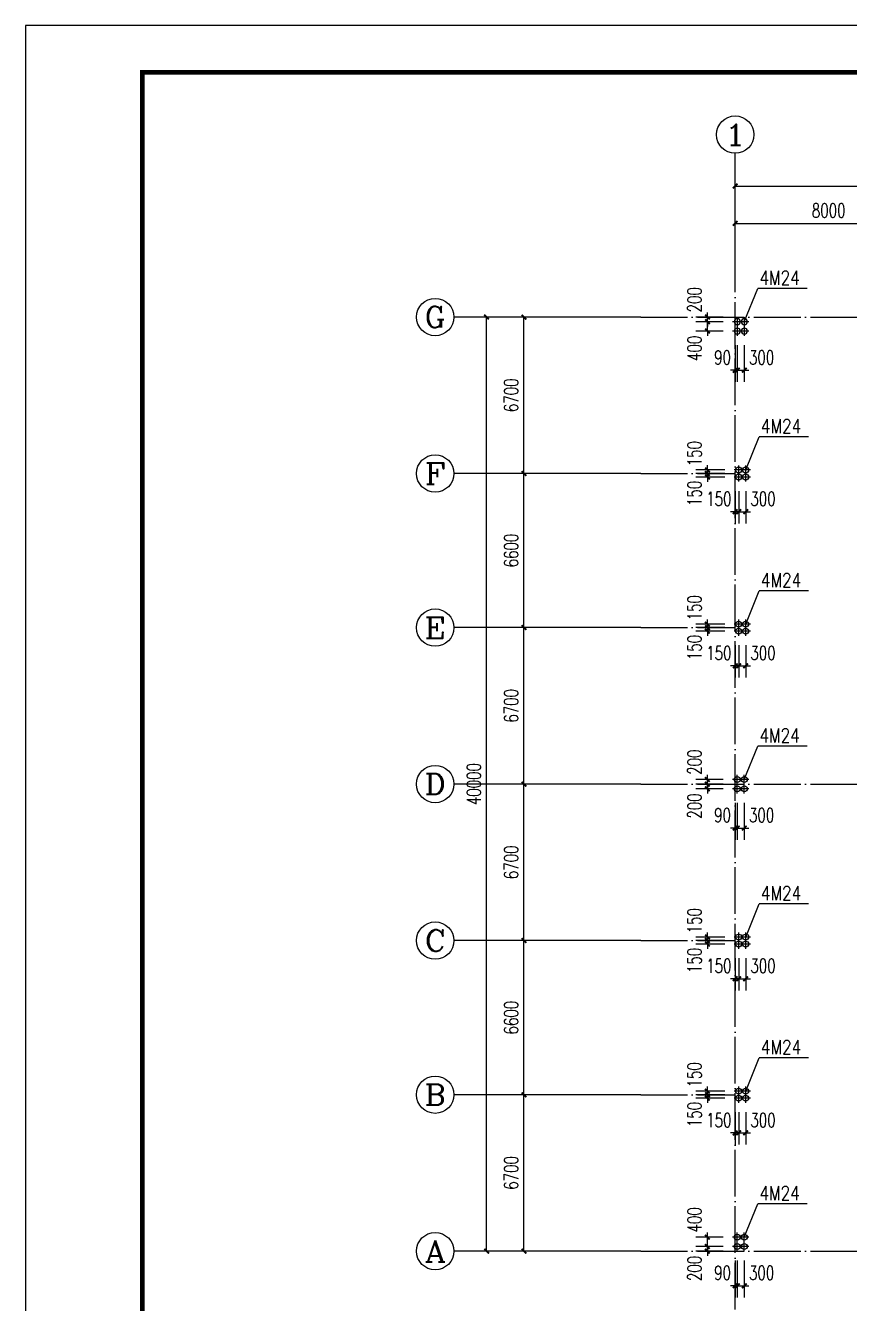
# Model space of a CAD drawing. Extents: x 36360094 to 36697644, y 75306 to 425482.
# Drawn here: x 36360094 to 36395344, y 104586 to 159306 of the extents above; entities that cross this region are included whole.
import ezdxf
from ezdxf.enums import TextEntityAlignment as Align

# ---------------------------------------------------------------- set-up
doc = ezdxf.new("R2010")
doc.units = 0
doc.header["$LTSCALE"] = 1000
doc.header["$MEASUREMENT"] = 0
for name, pattern in [('ACAD_ISO04W100', [30.5, 24, -3, 0.5, -3]), ('CENTER', [2, 1.25, -0.25, 0.25, -0.25]), ('DOTE', [2.42, 2, -0.2, 0.02, -0.2])]:
    doc.linetypes.add(name, pattern=pattern)
doc.layers.get('0').update_dxf_attribs({"linetype": 'CONTINUOUS'})
doc.layers.get('DEFPOINTS').update_dxf_attribs({"linetype": 'CONTINUOUS'})
for name, color, linetype in [('AXIS', 3, 'CONTINUOUS'), ('AXIS_TEXT', 7, 'CONTINUOUS'), ('DOTE', 1, 'ACAD_ISO04W100'), ('PUB_DIM', 3, 'CONTINUOUS'), ('PUB_TEXT', 7, 'CONTINUOUS'), ('PUB_TITLE', 4, 'CONTINUOUS'), ('ROOF', 7, 'CONTINUOUS'), ('中心线', 9, 'CENTER'), ('锚栓', 6, 'CONTINUOUS')]:
    doc.layers.add(name, color=color, linetype=linetype)
doc.styles.add('_TCH_AXIS', font='COMPLEX', dxfattribs={"bigfont": 'GBCBIG'})
doc.styles.add('_TCH_DIM_T3', font='SIMPLEX', dxfattribs={"width": 0.705882, "bigfont": 'GBCBIG'})
doc.styles.add('character', font='romans.shx', dxfattribs={"width": 0.618, "bigfont": 'gbhzfs.shx'})
doc.styles.add('COMPLEX', font='COMPLEX')
doc.dimstyles.new('_TCH_ARCH&&200', dxfattribs={"dimtxt": 595, "dimasz": 200, "dimexe": 500, "dimexo": 600, "dimgap": 252.5, "dimtad": 1, "dimdec": 0, "dimzin": 0, "dimdsep": 46, "dimtxsty": '_TCH_DIM_T3', "dimblk": 'ARCHTICK', "dimcen": 0.09, "dimclrt": 7, "dimazin": 2, "dimtfac": 1, "dimtdec": 0, "dimtix": 1, "dimtmove": 2, "dimatfit": 3, "dimfxl": 0, "dimtolj": 1, "dimtzin": 0, "dimarcsym": 0})

# ---------------------------------------------------------------- blocks, each defined once
blk = doc.blocks.new('m')
at = {"layer": '锚栓'}
for p, q in [((2858390, 836587), (2858985, 836587)), ((2858688, 836885), (2858688, 836290))]:
    blk.add_line(p, q, dxfattribs=at)
blk.add_circle((2858688, 836587), 189, dxfattribs=at)
blk = doc.blocks.new('_ArchTick')
at = {"color": 0, "linetype": 'ByBlock', "const_width": 0.4}
blk.add_lwpolyline([(-0.5, -0.5), (0.5, 0.5)], dxfattribs=at)
blk = doc.blocks.new('*D472')
at = {"layer": 'DEFPOINTS', "color": 0}
for p in [(36390457, 139975), (36390607, 139975), (36390607, 138489)]:
    blk.add_point(p, dxfattribs=at)
at = {"layer": 'PUB_DIM', "color": 0, "lineweight": -2}
for p, q in [((36390457, 139375), (36390457, 137989)), ((36390607, 139375), (36390607, 137989)), ((36390457, 138489), (36390257, 138489)), ((36390457, 138489), (36390607, 138489)), ((36390607, 138489), (36390807, 138489))]:
    blk.add_line(p, q, dxfattribs=at)
at = {"layer": 'PUB_DIM', "color": 0, "lineweight": -2, "xscale": 200, "yscale": 200, "zscale": 200}
blk.add_blockref('_ArchTick', (36390457, 138489), dxfattribs=at)
at = {"layer": 'PUB_DIM', "color": 0, "lineweight": -2, "xscale": 200, "yscale": 200, "zscale": 200, "rotation": 180}
blk.add_blockref('_ArchTick', (36390607, 138489), dxfattribs=at)
at = {"layer": 'PUB_DIM', "color": 7, "insert": (36389757, 139039), "char_height": 595, "attachment_point": 5, "style": '_TCH_DIM_T3'}
blk.add_mtext('\\A1;150', dxfattribs=at)
blk = doc.blocks.new('*D473')
at = {"layer": 'DEFPOINTS', "color": 0}
for p in [(36390607, 139975), (36390907, 139975), (36390907, 138489)]:
    blk.add_point(p, dxfattribs=at)
at = {"layer": 'PUB_DIM', "color": 0, "lineweight": -2}
for p, q in [((36390607, 139375), (36390607, 137989)), ((36390907, 139375), (36390907, 137989)), ((36390607, 138489), (36390407, 138489)), ((36390607, 138489), (36390907, 138489)), ((36390907, 138489), (36391107, 138489))]:
    blk.add_line(p, q, dxfattribs=at)
at = {"layer": 'PUB_DIM', "color": 0, "lineweight": -2, "xscale": 200, "yscale": 200, "zscale": 200}
blk.add_blockref('_ArchTick', (36390607, 138489), dxfattribs=at)
at = {"layer": 'PUB_DIM', "color": 0, "lineweight": -2, "xscale": 200, "yscale": 200, "zscale": 200, "rotation": 180}
blk.add_blockref('_ArchTick', (36390907, 138489), dxfattribs=at)
at = {"layer": 'PUB_DIM', "color": 7, "insert": (36391647, 139039), "char_height": 595, "attachment_point": 5, "style": '_TCH_DIM_T3'}
blk.add_mtext('\\A1;300', dxfattribs=at)
blk = doc.blocks.new('*D474')
at = {"layer": 'DEFPOINTS', "color": 0}
for p in [(36389268, 140125), (36390607, 140125), (36390607, 139975)]:
    blk.add_point(p, dxfattribs=at)
at = {"layer": 'PUB_DIM', "color": 0, "lineweight": -2}
for p, q in [((36390007, 140125), (36388768, 140125)), ((36389268, 140125), (36389268, 140325)), ((36389268, 139975), (36389268, 140125)), ((36390007, 139975), (36388768, 139975)), ((36389268, 139975), (36389268, 139775))]:
    blk.add_line(p, q, dxfattribs=at)
at = {"layer": 'PUB_DIM', "color": 0, "lineweight": -2, "xscale": 200, "yscale": 200, "zscale": 200}
for p, rotation in [((36389268, 140125), 270), ((36389268, 139975), 90)]:
    blk.add_blockref('_ArchTick', p, dxfattribs=dict(at, rotation=rotation))
at = {"layer": 'PUB_DIM', "color": 7, "insert": (36388718, 139275), "char_height": 595, "attachment_point": 5, "rotation": 90, "style": '_TCH_DIM_T3'}
blk.add_mtext('\\A1;150', dxfattribs=at)
blk = doc.blocks.new('*D475')
at = {"layer": 'DEFPOINTS', "color": 0}
for p in [(36389268, 140275), (36390607, 140275), (36390607, 140125)]:
    blk.add_point(p, dxfattribs=at)
at = {"layer": 'PUB_DIM', "color": 0, "lineweight": -2}
for p, q in [((36390007, 140275), (36388768, 140275)), ((36390007, 140125), (36388768, 140125)), ((36389268, 140275), (36389268, 140475)), ((36389268, 140125), (36389268, 140275)), ((36389268, 140125), (36389268, 139925))]:
    blk.add_line(p, q, dxfattribs=at)
at = {"layer": 'PUB_DIM', "color": 0, "lineweight": -2, "xscale": 200, "yscale": 200, "zscale": 200}
for p, rotation in [((36389268, 140275), 270), ((36389268, 140125), 90)]:
    blk.add_blockref('_ArchTick', p, dxfattribs=dict(at, rotation=rotation))
at = {"layer": 'PUB_DIM', "color": 7, "insert": (36388718, 140975), "char_height": 595, "attachment_point": 5, "rotation": 90, "style": '_TCH_DIM_T3'}
blk.add_mtext('\\A1;150', dxfattribs=at)
blk = doc.blocks.new('*D480')
at = {"layer": 'DEFPOINTS', "color": 0}
for p in [(36390457, 133375), (36390607, 133375), (36390607, 131889)]:
    blk.add_point(p, dxfattribs=at)
at = {"layer": 'PUB_DIM', "color": 0, "lineweight": -2}
for p, q in [((36390457, 132775), (36390457, 131389)), ((36390607, 132775), (36390607, 131389)), ((36390457, 131889), (36390257, 131889)), ((36390457, 131889), (36390607, 131889)), ((36390607, 131889), (36390807, 131889))]:
    blk.add_line(p, q, dxfattribs=at)
at = {"layer": 'PUB_DIM', "color": 0, "lineweight": -2, "xscale": 200, "yscale": 200, "zscale": 200}
blk.add_blockref('_ArchTick', (36390457, 131889), dxfattribs=at)
at = {"layer": 'PUB_DIM', "color": 0, "lineweight": -2, "xscale": 200, "yscale": 200, "zscale": 200, "rotation": 180}
blk.add_blockref('_ArchTick', (36390607, 131889), dxfattribs=at)
at = {"layer": 'PUB_DIM', "color": 7, "insert": (36389757, 132439), "char_height": 595, "attachment_point": 5, "style": '_TCH_DIM_T3'}
blk.add_mtext('\\A1;150', dxfattribs=at)
blk = doc.blocks.new('*D481')
at = {"layer": 'DEFPOINTS', "color": 0}
for p in [(36390607, 133375), (36390907, 133375), (36390907, 131889)]:
    blk.add_point(p, dxfattribs=at)
at = {"layer": 'PUB_DIM', "color": 0, "lineweight": -2}
for p, q in [((36390607, 132775), (36390607, 131389)), ((36390907, 132775), (36390907, 131389)), ((36390607, 131889), (36390407, 131889)), ((36390607, 131889), (36390907, 131889)), ((36390907, 131889), (36391107, 131889))]:
    blk.add_line(p, q, dxfattribs=at)
at = {"layer": 'PUB_DIM', "color": 0, "lineweight": -2, "xscale": 200, "yscale": 200, "zscale": 200}
blk.add_blockref('_ArchTick', (36390607, 131889), dxfattribs=at)
at = {"layer": 'PUB_DIM', "color": 0, "lineweight": -2, "xscale": 200, "yscale": 200, "zscale": 200, "rotation": 180}
blk.add_blockref('_ArchTick', (36390907, 131889), dxfattribs=at)
at = {"layer": 'PUB_DIM', "color": 7, "insert": (36391647, 132439), "char_height": 595, "attachment_point": 5, "style": '_TCH_DIM_T3'}
blk.add_mtext('\\A1;300', dxfattribs=at)
blk = doc.blocks.new('*D482')
at = {"layer": 'DEFPOINTS', "color": 0}
for p in [(36389268, 133525), (36390607, 133525), (36390607, 133375)]:
    blk.add_point(p, dxfattribs=at)
at = {"layer": 'PUB_DIM', "color": 0, "lineweight": -2}
for p, q in [((36390007, 133525), (36388768, 133525)), ((36389268, 133525), (36389268, 133725)), ((36389268, 133375), (36389268, 133525)), ((36390007, 133375), (36388768, 133375)), ((36389268, 133375), (36389268, 133175))]:
    blk.add_line(p, q, dxfattribs=at)
at = {"layer": 'PUB_DIM', "color": 0, "lineweight": -2, "xscale": 200, "yscale": 200, "zscale": 200}
for p, rotation in [((36389268, 133525), 270), ((36389268, 133375), 90)]:
    blk.add_blockref('_ArchTick', p, dxfattribs=dict(at, rotation=rotation))
at = {"layer": 'PUB_DIM', "color": 7, "insert": (36388718, 132675), "char_height": 595, "attachment_point": 5, "rotation": 90, "style": '_TCH_DIM_T3'}
blk.add_mtext('\\A1;150', dxfattribs=at)
blk = doc.blocks.new('*D483')
at = {"layer": 'DEFPOINTS', "color": 0}
for p in [(36389268, 133675), (36390607, 133675), (36390607, 133525)]:
    blk.add_point(p, dxfattribs=at)
at = {"layer": 'PUB_DIM', "color": 0, "lineweight": -2}
for p, q in [((36390007, 133675), (36388768, 133675)), ((36390007, 133525), (36388768, 133525)), ((36389268, 133675), (36389268, 133875)), ((36389268, 133525), (36389268, 133675)), ((36389268, 133525), (36389268, 133325))]:
    blk.add_line(p, q, dxfattribs=at)
at = {"layer": 'PUB_DIM', "color": 0, "lineweight": -2, "xscale": 200, "yscale": 200, "zscale": 200}
for p, rotation in [((36389268, 133675), 270), ((36389268, 133525), 90)]:
    blk.add_blockref('_ArchTick', p, dxfattribs=dict(at, rotation=rotation))
at = {"layer": 'PUB_DIM', "color": 7, "insert": (36388718, 134375), "char_height": 595, "attachment_point": 5, "rotation": 90, "style": '_TCH_DIM_T3'}
blk.add_mtext('\\A1;150', dxfattribs=at)
blk = doc.blocks.new('*D488')
at = {"layer": 'DEFPOINTS', "color": 0}
for p in [(36390457, 119975), (36390607, 119975), (36390607, 118489)]:
    blk.add_point(p, dxfattribs=at)
at = {"layer": 'PUB_DIM', "color": 0, "lineweight": -2}
for p, q in [((36390457, 119375), (36390457, 117989)), ((36390607, 119375), (36390607, 117989)), ((36390457, 118489), (36390257, 118489)), ((36390457, 118489), (36390607, 118489)), ((36390607, 118489), (36390807, 118489))]:
    blk.add_line(p, q, dxfattribs=at)
at = {"layer": 'PUB_DIM', "color": 0, "lineweight": -2, "xscale": 200, "yscale": 200, "zscale": 200}
blk.add_blockref('_ArchTick', (36390457, 118489), dxfattribs=at)
at = {"layer": 'PUB_DIM', "color": 0, "lineweight": -2, "xscale": 200, "yscale": 200, "zscale": 200, "rotation": 180}
blk.add_blockref('_ArchTick', (36390607, 118489), dxfattribs=at)
at = {"layer": 'PUB_DIM', "color": 7, "insert": (36389757, 119039), "char_height": 595, "attachment_point": 5, "style": '_TCH_DIM_T3'}
blk.add_mtext('\\A1;150', dxfattribs=at)
blk = doc.blocks.new('*D489')
at = {"layer": 'DEFPOINTS', "color": 0}
for p in [(36390607, 119975), (36390907, 119975), (36390907, 118489)]:
    blk.add_point(p, dxfattribs=at)
at = {"layer": 'PUB_DIM', "color": 0, "lineweight": -2}
for p, q in [((36390607, 119375), (36390607, 117989)), ((36390907, 119375), (36390907, 117989)), ((36390607, 118489), (36390407, 118489)), ((36390607, 118489), (36390907, 118489)), ((36390907, 118489), (36391107, 118489))]:
    blk.add_line(p, q, dxfattribs=at)
at = {"layer": 'PUB_DIM', "color": 0, "lineweight": -2, "xscale": 200, "yscale": 200, "zscale": 200}
blk.add_blockref('_ArchTick', (36390607, 118489), dxfattribs=at)
at = {"layer": 'PUB_DIM', "color": 0, "lineweight": -2, "xscale": 200, "yscale": 200, "zscale": 200, "rotation": 180}
blk.add_blockref('_ArchTick', (36390907, 118489), dxfattribs=at)
at = {"layer": 'PUB_DIM', "color": 7, "insert": (36391647, 119039), "char_height": 595, "attachment_point": 5, "style": '_TCH_DIM_T3'}
blk.add_mtext('\\A1;300', dxfattribs=at)
blk = doc.blocks.new('*D490')
at = {"layer": 'DEFPOINTS', "color": 0}
for p in [(36389268, 120125), (36390607, 120125), (36390607, 119975)]:
    blk.add_point(p, dxfattribs=at)
at = {"layer": 'PUB_DIM', "color": 0, "lineweight": -2}
for p, q in [((36390007, 120125), (36388768, 120125)), ((36390007, 119975), (36388768, 119975)), ((36389268, 120125), (36389268, 120325)), ((36389268, 119975), (36389268, 120125)), ((36389268, 119975), (36389268, 119775))]:
    blk.add_line(p, q, dxfattribs=at)
at = {"layer": 'PUB_DIM', "color": 0, "lineweight": -2, "xscale": 200, "yscale": 200, "zscale": 200}
for p, rotation in [((36389268, 120125), 270), ((36389268, 119975), 90)]:
    blk.add_blockref('_ArchTick', p, dxfattribs=dict(at, rotation=rotation))
at = {"layer": 'PUB_DIM', "color": 7, "insert": (36388718, 119275), "char_height": 595, "attachment_point": 5, "rotation": 90, "style": '_TCH_DIM_T3'}
blk.add_mtext('\\A1;150', dxfattribs=at)
blk = doc.blocks.new('*D491')
at = {"layer": 'DEFPOINTS', "color": 0}
for p in [(36389268, 120275), (36390607, 120275), (36390607, 120125)]:
    blk.add_point(p, dxfattribs=at)
at = {"layer": 'PUB_DIM', "color": 0, "lineweight": -2}
for p, q in [((36389268, 120275), (36389268, 120475)), ((36390007, 120275), (36388768, 120275)), ((36390007, 120125), (36388768, 120125)), ((36389268, 120125), (36389268, 120275)), ((36389268, 120125), (36389268, 119925))]:
    blk.add_line(p, q, dxfattribs=at)
at = {"layer": 'PUB_DIM', "color": 0, "lineweight": -2, "xscale": 200, "yscale": 200, "zscale": 200}
for p, rotation in [((36389268, 120275), 270), ((36389268, 120125), 90)]:
    blk.add_blockref('_ArchTick', p, dxfattribs=dict(at, rotation=rotation))
at = {"layer": 'PUB_DIM', "color": 7, "insert": (36388718, 120975), "char_height": 595, "attachment_point": 5, "rotation": 90, "style": '_TCH_DIM_T3'}
blk.add_mtext('\\A1;150', dxfattribs=at)
blk = doc.blocks.new('*D510')
at = {"layer": 'DEFPOINTS', "color": 0}
for p in [(36390457, 146225), (36390547, 146225), (36390547, 144544)]:
    blk.add_point(p, dxfattribs=at)
at = {"layer": 'PUB_DIM', "color": 0, "lineweight": -2}
for p, q in [((36390457, 145625), (36390457, 144044)), ((36390547, 145625), (36390547, 144044)), ((36390457, 144544), (36390257, 144544)), ((36390457, 144544), (36390547, 144544)), ((36390547, 144544), (36390747, 144544))]:
    blk.add_line(p, q, dxfattribs=at)
at = {"layer": 'PUB_DIM', "color": 0, "lineweight": -2, "xscale": 200, "yscale": 200, "zscale": 200}
blk.add_blockref('_ArchTick', (36390457, 144544), dxfattribs=at)
at = {"layer": 'PUB_DIM', "color": 0, "lineweight": -2, "xscale": 200, "yscale": 200, "zscale": 200, "rotation": 180}
blk.add_blockref('_ArchTick', (36390547, 144544), dxfattribs=at)
at = {"layer": 'PUB_DIM', "color": 7, "insert": (36389917, 145094), "char_height": 595, "attachment_point": 5, "style": '_TCH_DIM_T3'}
blk.add_mtext('\\A1;90', dxfattribs=at)
blk = doc.blocks.new('*D511')
at = {"layer": 'DEFPOINTS', "color": 0}
for p in [(36390547, 146225), (36390847, 146225), (36390847, 144544)]:
    blk.add_point(p, dxfattribs=at)
at = {"layer": 'PUB_DIM', "color": 0, "lineweight": -2}
for p, q in [((36390547, 145625), (36390547, 144044)), ((36390847, 145625), (36390847, 144044)), ((36390547, 144544), (36390347, 144544)), ((36390547, 144544), (36390847, 144544)), ((36390847, 144544), (36391047, 144544))]:
    blk.add_line(p, q, dxfattribs=at)
at = {"layer": 'PUB_DIM', "color": 0, "lineweight": -2, "xscale": 200, "yscale": 200, "zscale": 200}
blk.add_blockref('_ArchTick', (36390547, 144544), dxfattribs=at)
at = {"layer": 'PUB_DIM', "color": 0, "lineweight": -2, "xscale": 200, "yscale": 200, "zscale": 200, "rotation": 180}
blk.add_blockref('_ArchTick', (36390847, 144544), dxfattribs=at)
at = {"layer": 'PUB_DIM', "color": 7, "insert": (36391587, 145094), "char_height": 595, "attachment_point": 5, "style": '_TCH_DIM_T3'}
blk.add_mtext('\\A1;300', dxfattribs=at)
blk = doc.blocks.new('*D514')
at = {"layer": 'DEFPOINTS', "color": 0}
for p in [(36389268, 146825), (36390547, 146825), (36390547, 146625)]:
    blk.add_point(p, dxfattribs=at)
at = {"layer": 'PUB_DIM', "color": 0, "lineweight": -2}
for p, q in [((36389947, 146825), (36388768, 146825)), ((36389268, 146825), (36389268, 147025)), ((36389268, 146625), (36389268, 146825)), ((36389947, 146625), (36388768, 146625)), ((36389268, 146625), (36389268, 146425))]:
    blk.add_line(p, q, dxfattribs=at)
at = {"layer": 'PUB_DIM', "color": 0, "lineweight": -2, "xscale": 200, "yscale": 200, "zscale": 200}
for p, rotation in [((36389268, 146825), 270), ((36389268, 146625), 90)]:
    blk.add_blockref('_ArchTick', p, dxfattribs=dict(at, rotation=rotation))
at = {"layer": 'PUB_DIM', "color": 7, "insert": (36388718, 147565), "char_height": 595, "attachment_point": 5, "rotation": 90, "style": '_TCH_DIM_T3'}
blk.add_mtext('\\A1;200', dxfattribs=at)
blk = doc.blocks.new('*D515')
at = {"layer": 'DEFPOINTS', "color": 0}
for p in [(36389268, 146625), (36390547, 146625), (36390547, 146225)]:
    blk.add_point(p, dxfattribs=at)
at = {"layer": 'PUB_DIM', "color": 0, "lineweight": -2}
for p, q in [((36389268, 146625), (36389268, 146825)), ((36389947, 146625), (36388768, 146625)), ((36389947, 146225), (36388768, 146225)), ((36389268, 146225), (36389268, 146625)), ((36389268, 146225), (36389268, 146025))]:
    blk.add_line(p, q, dxfattribs=at)
at = {"layer": 'PUB_DIM', "color": 0, "lineweight": -2, "xscale": 200, "yscale": 200, "zscale": 200}
for p, rotation in [((36389268, 146625), 270), ((36389268, 146225), 90)]:
    blk.add_blockref('_ArchTick', p, dxfattribs=dict(at, rotation=rotation))
at = {"layer": 'PUB_DIM', "color": 7, "insert": (36388718, 145485), "char_height": 595, "attachment_point": 5, "rotation": 90, "style": '_TCH_DIM_T3'}
blk.add_mtext('\\A1;400', dxfattribs=at)
blk = doc.blocks.new('*D522')
at = {"layer": 'DEFPOINTS', "color": 0}
for p in [(36390457, 126625), (36390547, 126625), (36390547, 124944)]:
    blk.add_point(p, dxfattribs=at)
at = {"layer": 'PUB_DIM', "color": 0, "lineweight": -2}
for p, q in [((36390457, 126025), (36390457, 124444)), ((36390547, 126025), (36390547, 124444)), ((36390457, 124944), (36390257, 124944)), ((36390457, 124944), (36390547, 124944)), ((36390547, 124944), (36390747, 124944))]:
    blk.add_line(p, q, dxfattribs=at)
at = {"layer": 'PUB_DIM', "color": 0, "lineweight": -2, "xscale": 200, "yscale": 200, "zscale": 200}
blk.add_blockref('_ArchTick', (36390457, 124944), dxfattribs=at)
at = {"layer": 'PUB_DIM', "color": 0, "lineweight": -2, "xscale": 200, "yscale": 200, "zscale": 200, "rotation": 180}
blk.add_blockref('_ArchTick', (36390547, 124944), dxfattribs=at)
at = {"layer": 'PUB_DIM', "color": 7, "insert": (36389917, 125494), "char_height": 595, "attachment_point": 5, "style": '_TCH_DIM_T3'}
blk.add_mtext('\\A1;90', dxfattribs=at)
blk = doc.blocks.new('*D523')
at = {"layer": 'DEFPOINTS', "color": 0}
for p in [(36390547, 126625), (36390847, 126625), (36390847, 124944)]:
    blk.add_point(p, dxfattribs=at)
at = {"layer": 'PUB_DIM', "color": 0, "lineweight": -2}
for p, q in [((36390547, 126025), (36390547, 124444)), ((36390847, 126025), (36390847, 124444)), ((36390547, 124944), (36390347, 124944)), ((36390547, 124944), (36390847, 124944)), ((36390847, 124944), (36391047, 124944))]:
    blk.add_line(p, q, dxfattribs=at)
at = {"layer": 'PUB_DIM', "color": 0, "lineweight": -2, "xscale": 200, "yscale": 200, "zscale": 200}
blk.add_blockref('_ArchTick', (36390547, 124944), dxfattribs=at)
at = {"layer": 'PUB_DIM', "color": 0, "lineweight": -2, "xscale": 200, "yscale": 200, "zscale": 200, "rotation": 180}
blk.add_blockref('_ArchTick', (36390847, 124944), dxfattribs=at)
at = {"layer": 'PUB_DIM', "color": 7, "insert": (36391587, 125494), "char_height": 595, "attachment_point": 5, "style": '_TCH_DIM_T3'}
blk.add_mtext('\\A1;300', dxfattribs=at)
blk = doc.blocks.new('*D524')
at = {"layer": 'DEFPOINTS', "color": 0}
for p in [(36389268, 127025), (36390547, 127025), (36390547, 126825)]:
    blk.add_point(p, dxfattribs=at)
at = {"layer": 'PUB_DIM', "color": 0, "lineweight": -2}
for p, q in [((36389947, 127025), (36388768, 127025)), ((36389268, 127025), (36389268, 127225)), ((36389268, 126825), (36389268, 127025)), ((36389947, 126825), (36388768, 126825)), ((36389268, 126825), (36389268, 126625))]:
    blk.add_line(p, q, dxfattribs=at)
at = {"layer": 'PUB_DIM', "color": 0, "lineweight": -2, "xscale": 200, "yscale": 200, "zscale": 200}
for p, rotation in [((36389268, 127025), 270), ((36389268, 126825), 90)]:
    blk.add_blockref('_ArchTick', p, dxfattribs=dict(at, rotation=rotation))
at = {"layer": 'PUB_DIM', "color": 7, "insert": (36388718, 127765), "char_height": 595, "attachment_point": 5, "rotation": 90, "style": '_TCH_DIM_T3'}
blk.add_mtext('\\A1;200', dxfattribs=at)
blk = doc.blocks.new('*D525')
at = {"layer": 'DEFPOINTS', "color": 0}
for p in [(36389268, 126825), (36390547, 126825), (36390547, 126625)]:
    blk.add_point(p, dxfattribs=at)
at = {"layer": 'PUB_DIM', "color": 0, "lineweight": -2}
for p, q in [((36389268, 126825), (36389268, 127025)), ((36389947, 126825), (36388768, 126825)), ((36389947, 126625), (36388768, 126625)), ((36389268, 126625), (36389268, 126825)), ((36389268, 126625), (36389268, 126425))]:
    blk.add_line(p, q, dxfattribs=at)
at = {"layer": 'PUB_DIM', "color": 0, "lineweight": -2, "xscale": 200, "yscale": 200, "zscale": 200}
for p, rotation in [((36389268, 126825), 270), ((36389268, 126625), 90)]:
    blk.add_blockref('_ArchTick', p, dxfattribs=dict(at, rotation=rotation))
at = {"layer": 'PUB_DIM', "color": 7, "insert": (36388718, 125885), "char_height": 595, "attachment_point": 5, "rotation": 90, "style": '_TCH_DIM_T3'}
blk.add_mtext('\\A1;200', dxfattribs=at)
blk = doc.blocks.new('*D526')
at = {"layer": 'DEFPOINTS', "color": 0}
for p in [(36389268, 107025), (36390547, 107025), (36390547, 106825)]:
    blk.add_point(p, dxfattribs=at)
at = {"layer": 'PUB_DIM', "color": 0, "lineweight": -2}
for p, q in [((36389947, 107025), (36388768, 107025)), ((36389947, 106825), (36388768, 106825)), ((36389268, 107025), (36389268, 107225)), ((36389268, 106825), (36389268, 107025)), ((36389268, 106825), (36389268, 106625))]:
    blk.add_line(p, q, dxfattribs=at)
at = {"layer": 'PUB_DIM', "color": 0, "lineweight": -2, "xscale": 200, "yscale": 200, "zscale": 200}
for p, rotation in [((36389268, 107025), 270), ((36389268, 106825), 90)]:
    blk.add_blockref('_ArchTick', p, dxfattribs=dict(at, rotation=rotation))
at = {"layer": 'PUB_DIM', "color": 7, "insert": (36388718, 106085), "char_height": 595, "attachment_point": 5, "rotation": 90, "style": '_TCH_DIM_T3'}
blk.add_mtext('\\A1;200', dxfattribs=at)
blk = doc.blocks.new('*D527')
at = {"layer": 'DEFPOINTS', "color": 0}
for p in [(36389268, 107425), (36390547, 107425), (36390547, 107025)]:
    blk.add_point(p, dxfattribs=at)
at = {"layer": 'PUB_DIM', "color": 0, "lineweight": -2}
for p, q in [((36389947, 107425), (36388768, 107425)), ((36389268, 107425), (36389268, 107625)), ((36389268, 107025), (36389268, 107425)), ((36389947, 107025), (36388768, 107025)), ((36389268, 107025), (36389268, 106825))]:
    blk.add_line(p, q, dxfattribs=at)
at = {"layer": 'PUB_DIM', "color": 0, "lineweight": -2, "xscale": 200, "yscale": 200, "zscale": 200}
for p, rotation in [((36389268, 107425), 270), ((36389268, 107025), 90)]:
    blk.add_blockref('_ArchTick', p, dxfattribs=dict(at, rotation=rotation))
at = {"layer": 'PUB_DIM', "color": 7, "insert": (36388718, 108165), "char_height": 595, "attachment_point": 5, "rotation": 90, "style": '_TCH_DIM_T3'}
blk.add_mtext('\\A1;400', dxfattribs=at)
blk = doc.blocks.new('*D530')
at = {"layer": 'DEFPOINTS', "color": 0}
for p in [(36390457, 107025), (36390547, 107025), (36390547, 105344)]:
    blk.add_point(p, dxfattribs=at)
at = {"layer": 'PUB_DIM', "color": 0, "lineweight": -2}
for p, q in [((36390457, 106425), (36390457, 104844)), ((36390547, 106425), (36390547, 104844)), ((36390457, 105344), (36390257, 105344)), ((36390457, 105344), (36390547, 105344)), ((36390547, 105344), (36390747, 105344))]:
    blk.add_line(p, q, dxfattribs=at)
at = {"layer": 'PUB_DIM', "color": 0, "lineweight": -2, "xscale": 200, "yscale": 200, "zscale": 200}
blk.add_blockref('_ArchTick', (36390457, 105344), dxfattribs=at)
at = {"layer": 'PUB_DIM', "color": 0, "lineweight": -2, "xscale": 200, "yscale": 200, "zscale": 200, "rotation": 180}
blk.add_blockref('_ArchTick', (36390547, 105344), dxfattribs=at)
at = {"layer": 'PUB_DIM', "color": 7, "insert": (36389917, 105894), "char_height": 595, "attachment_point": 5, "style": '_TCH_DIM_T3'}
blk.add_mtext('\\A1;90', dxfattribs=at)
blk = doc.blocks.new('*D531')
at = {"layer": 'DEFPOINTS', "color": 0}
for p in [(36390547, 107025), (36390847, 107025), (36390847, 105344)]:
    blk.add_point(p, dxfattribs=at)
at = {"layer": 'PUB_DIM', "color": 0, "lineweight": -2}
for p, q in [((36390547, 106425), (36390547, 104844)), ((36390847, 106425), (36390847, 104844)), ((36390547, 105344), (36390347, 105344)), ((36390547, 105344), (36390847, 105344)), ((36390847, 105344), (36391047, 105344))]:
    blk.add_line(p, q, dxfattribs=at)
at = {"layer": 'PUB_DIM', "color": 0, "lineweight": -2, "xscale": 200, "yscale": 200, "zscale": 200}
blk.add_blockref('_ArchTick', (36390547, 105344), dxfattribs=at)
at = {"layer": 'PUB_DIM', "color": 0, "lineweight": -2, "xscale": 200, "yscale": 200, "zscale": 200, "rotation": 180}
blk.add_blockref('_ArchTick', (36390847, 105344), dxfattribs=at)
at = {"layer": 'PUB_DIM', "color": 7, "insert": (36391587, 105894), "char_height": 595, "attachment_point": 5, "style": '_TCH_DIM_T3'}
blk.add_mtext('\\A1;300', dxfattribs=at)
blk = doc.blocks.new('*D532')
at = {"layer": 'DEFPOINTS', "color": 0}
for p in [(36390457, 113375), (36390607, 113375), (36390607, 111889)]:
    blk.add_point(p, dxfattribs=at)
at = {"layer": 'PUB_DIM', "color": 0, "lineweight": -2}
for p, q in [((36390457, 112775), (36390457, 111389)), ((36390607, 112775), (36390607, 111389)), ((36390457, 111889), (36390257, 111889)), ((36390457, 111889), (36390607, 111889)), ((36390607, 111889), (36390807, 111889))]:
    blk.add_line(p, q, dxfattribs=at)
at = {"layer": 'PUB_DIM', "color": 0, "lineweight": -2, "xscale": 200, "yscale": 200, "zscale": 200}
blk.add_blockref('_ArchTick', (36390457, 111889), dxfattribs=at)
at = {"layer": 'PUB_DIM', "color": 0, "lineweight": -2, "xscale": 200, "yscale": 200, "zscale": 200, "rotation": 180}
blk.add_blockref('_ArchTick', (36390607, 111889), dxfattribs=at)
at = {"layer": 'PUB_DIM', "color": 7, "insert": (36389757, 112439), "char_height": 595, "attachment_point": 5, "style": '_TCH_DIM_T3'}
blk.add_mtext('\\A1;150', dxfattribs=at)
blk = doc.blocks.new('*D533')
at = {"layer": 'DEFPOINTS', "color": 0}
for p in [(36390607, 113375), (36390907, 113375), (36390907, 111889)]:
    blk.add_point(p, dxfattribs=at)
at = {"layer": 'PUB_DIM', "color": 0, "lineweight": -2}
for p, q in [((36390607, 112775), (36390607, 111389)), ((36390907, 112775), (36390907, 111389)), ((36390607, 111889), (36390407, 111889)), ((36390607, 111889), (36390907, 111889)), ((36390907, 111889), (36391107, 111889))]:
    blk.add_line(p, q, dxfattribs=at)
at = {"layer": 'PUB_DIM', "color": 0, "lineweight": -2, "xscale": 200, "yscale": 200, "zscale": 200}
blk.add_blockref('_ArchTick', (36390607, 111889), dxfattribs=at)
at = {"layer": 'PUB_DIM', "color": 0, "lineweight": -2, "xscale": 200, "yscale": 200, "zscale": 200, "rotation": 180}
blk.add_blockref('_ArchTick', (36390907, 111889), dxfattribs=at)
at = {"layer": 'PUB_DIM', "color": 7, "insert": (36391647, 112439), "char_height": 595, "attachment_point": 5, "style": '_TCH_DIM_T3'}
blk.add_mtext('\\A1;300', dxfattribs=at)
blk = doc.blocks.new('*D534')
at = {"layer": 'DEFPOINTS', "color": 0}
for p in [(36389268, 113525), (36390607, 113525), (36390607, 113375)]:
    blk.add_point(p, dxfattribs=at)
at = {"layer": 'PUB_DIM', "color": 0, "lineweight": -2}
for p, q in [((36390007, 113525), (36388768, 113525)), ((36390007, 113375), (36388768, 113375)), ((36389268, 113525), (36389268, 113725)), ((36389268, 113375), (36389268, 113525)), ((36389268, 113375), (36389268, 113175))]:
    blk.add_line(p, q, dxfattribs=at)
at = {"layer": 'PUB_DIM', "color": 0, "lineweight": -2, "xscale": 200, "yscale": 200, "zscale": 200}
for p, rotation in [((36389268, 113525), 270), ((36389268, 113375), 90)]:
    blk.add_blockref('_ArchTick', p, dxfattribs=dict(at, rotation=rotation))
at = {"layer": 'PUB_DIM', "color": 7, "insert": (36388718, 112675), "char_height": 595, "attachment_point": 5, "rotation": 90, "style": '_TCH_DIM_T3'}
blk.add_mtext('\\A1;150', dxfattribs=at)
blk = doc.blocks.new('*D535')
at = {"layer": 'DEFPOINTS', "color": 0}
for p in [(36389268, 113675), (36390607, 113675), (36390607, 113525)]:
    blk.add_point(p, dxfattribs=at)
at = {"layer": 'PUB_DIM', "color": 0, "lineweight": -2}
for p, q in [((36389268, 113675), (36389268, 113875)), ((36390007, 113675), (36388768, 113675)), ((36390007, 113525), (36388768, 113525)), ((36389268, 113525), (36389268, 113675)), ((36389268, 113525), (36389268, 113325))]:
    blk.add_line(p, q, dxfattribs=at)
at = {"layer": 'PUB_DIM', "color": 0, "lineweight": -2, "xscale": 200, "yscale": 200, "zscale": 200}
for p, rotation in [((36389268, 113675), 270), ((36389268, 113525), 90)]:
    blk.add_blockref('_ArchTick', p, dxfattribs=dict(at, rotation=rotation))
at = {"layer": 'PUB_DIM', "color": 7, "insert": (36388718, 114375), "char_height": 595, "attachment_point": 5, "rotation": 90, "style": '_TCH_DIM_T3'}
blk.add_mtext('\\A1;150', dxfattribs=at)
blk = doc.blocks.new('*D543')
at = {"layer": 'AXIS', "color": 0, "lineweight": -2}
for p, q in [((36385820, 113525), (36380920, 113525)), ((36381420, 106825), (36381420, 113525)), ((36385820, 106825), (36380920, 106825))]:
    blk.add_line(p, q, dxfattribs=at)
at = {"layer": 'DEFPOINTS', "color": 0}
for p in [(36381420, 113525), (36386420, 113525), (36386420, 106825)]:
    blk.add_point(p, dxfattribs=at)
at = {"layer": 'AXIS', "color": 0, "lineweight": -2, "xscale": 200, "yscale": 200, "zscale": 200}
for p, rotation in [((36381420, 113525), 90), ((36381420, 106825), 270)]:
    blk.add_blockref('_ArchTick', p, dxfattribs=dict(at, rotation=rotation))
at = {"layer": 'AXIS', "color": 7, "insert": (36380870, 110175), "char_height": 595, "attachment_point": 5, "rotation": 90, "style": '_TCH_DIM_T3'}
blk.add_mtext('\\A1;6700', dxfattribs=at)
blk = doc.blocks.new('*D544')
at = {"layer": 'AXIS', "color": 0, "lineweight": -2}
for p, q in [((36385820, 120125), (36380920, 120125)), ((36381420, 113525), (36381420, 120125)), ((36385820, 113525), (36380920, 113525))]:
    blk.add_line(p, q, dxfattribs=at)
at = {"layer": 'DEFPOINTS', "color": 0}
for p in [(36381420, 120125), (36386420, 120125), (36386420, 113525)]:
    blk.add_point(p, dxfattribs=at)
at = {"layer": 'AXIS', "color": 0, "lineweight": -2, "xscale": 200, "yscale": 200, "zscale": 200}
for p, rotation in [((36381420, 120125), 90), ((36381420, 113525), 270)]:
    blk.add_blockref('_ArchTick', p, dxfattribs=dict(at, rotation=rotation))
at = {"layer": 'AXIS', "color": 7, "insert": (36380870, 116825), "char_height": 595, "attachment_point": 5, "rotation": 90, "style": '_TCH_DIM_T3'}
blk.add_mtext('\\A1;6600', dxfattribs=at)
blk = doc.blocks.new('*D545')
at = {"layer": 'AXIS', "color": 0, "lineweight": -2}
for p, q in [((36385820, 126825), (36380920, 126825)), ((36381420, 120125), (36381420, 126825)), ((36385820, 120125), (36380920, 120125))]:
    blk.add_line(p, q, dxfattribs=at)
at = {"layer": 'DEFPOINTS', "color": 0}
for p in [(36381420, 126825), (36386420, 126825), (36386420, 120125)]:
    blk.add_point(p, dxfattribs=at)
at = {"layer": 'AXIS', "color": 0, "lineweight": -2, "xscale": 200, "yscale": 200, "zscale": 200}
for p, rotation in [((36381420, 126825), 90), ((36381420, 120125), 270)]:
    blk.add_blockref('_ArchTick', p, dxfattribs=dict(at, rotation=rotation))
at = {"layer": 'AXIS', "color": 7, "insert": (36380870, 123475), "char_height": 595, "attachment_point": 5, "rotation": 90, "style": '_TCH_DIM_T3'}
blk.add_mtext('\\A1;6700', dxfattribs=at)
blk = doc.blocks.new('*D546')
at = {"layer": 'AXIS', "color": 0, "lineweight": -2}
for p, q in [((36385820, 133525), (36380920, 133525)), ((36381420, 126825), (36381420, 133525)), ((36385820, 126825), (36380920, 126825))]:
    blk.add_line(p, q, dxfattribs=at)
at = {"layer": 'DEFPOINTS', "color": 0}
for p in [(36381420, 133525), (36386420, 133525), (36386420, 126825)]:
    blk.add_point(p, dxfattribs=at)
at = {"layer": 'AXIS', "color": 0, "lineweight": -2, "xscale": 200, "yscale": 200, "zscale": 200}
for p, rotation in [((36381420, 133525), 90), ((36381420, 126825), 270)]:
    blk.add_blockref('_ArchTick', p, dxfattribs=dict(at, rotation=rotation))
at = {"layer": 'AXIS', "color": 7, "insert": (36380870, 130175), "char_height": 595, "attachment_point": 5, "rotation": 90, "style": '_TCH_DIM_T3'}
blk.add_mtext('\\A1;6700', dxfattribs=at)
blk = doc.blocks.new('*D547')
at = {"layer": 'AXIS', "color": 0, "lineweight": -2}
for p, q in [((36385820, 140125), (36380920, 140125)), ((36381420, 133525), (36381420, 140125)), ((36385820, 133525), (36380920, 133525))]:
    blk.add_line(p, q, dxfattribs=at)
at = {"layer": 'DEFPOINTS', "color": 0}
for p in [(36381420, 140125), (36386420, 140125), (36386420, 133525)]:
    blk.add_point(p, dxfattribs=at)
at = {"layer": 'AXIS', "color": 0, "lineweight": -2, "xscale": 200, "yscale": 200, "zscale": 200}
for p, rotation in [((36381420, 140125), 90), ((36381420, 133525), 270)]:
    blk.add_blockref('_ArchTick', p, dxfattribs=dict(at, rotation=rotation))
at = {"layer": 'AXIS', "color": 7, "insert": (36380870, 136825), "char_height": 595, "attachment_point": 5, "rotation": 90, "style": '_TCH_DIM_T3'}
blk.add_mtext('\\A1;6600', dxfattribs=at)
blk = doc.blocks.new('*D548')
at = {"layer": 'AXIS', "color": 0, "lineweight": -2}
for p, q in [((36385820, 146825), (36380920, 146825)), ((36381420, 140125), (36381420, 146825)), ((36385820, 140125), (36380920, 140125))]:
    blk.add_line(p, q, dxfattribs=at)
at = {"layer": 'DEFPOINTS', "color": 0}
for p in [(36381420, 146825), (36386420, 146825), (36386420, 140125)]:
    blk.add_point(p, dxfattribs=at)
at = {"layer": 'AXIS', "color": 0, "lineweight": -2, "xscale": 200, "yscale": 200, "zscale": 200}
for p, rotation in [((36381420, 146825), 90), ((36381420, 140125), 270)]:
    blk.add_blockref('_ArchTick', p, dxfattribs=dict(at, rotation=rotation))
at = {"layer": 'AXIS', "color": 7, "insert": (36380870, 143475), "char_height": 595, "attachment_point": 5, "rotation": 90, "style": '_TCH_DIM_T3'}
blk.add_mtext('\\A1;6700', dxfattribs=at)
blk = doc.blocks.new('*D549')
at = {"layer": 'AXIS', "color": 0, "lineweight": -2}
for p, q in [((36385820, 146825), (36379320, 146825)), ((36379820, 106825), (36379820, 146825)), ((36385820, 106825), (36379320, 106825))]:
    blk.add_line(p, q, dxfattribs=at)
at = {"layer": 'DEFPOINTS', "color": 0}
for p in [(36379820, 146825), (36386420, 146825), (36386420, 106825)]:
    blk.add_point(p, dxfattribs=at)
at = {"layer": 'AXIS', "color": 0, "lineweight": -2, "xscale": 200, "yscale": 200, "zscale": 200}
for p, rotation in [((36379820, 146825), 90), ((36379820, 106825), 270)]:
    blk.add_blockref('_ArchTick', p, dxfattribs=dict(at, rotation=rotation))
at = {"layer": 'AXIS', "color": 7, "insert": (36379270, 126825), "char_height": 595, "attachment_point": 5, "rotation": 90, "style": '_TCH_DIM_T3'}
blk.add_mtext('\\A1;40000', dxfattribs=at)
blk = doc.blocks.new('*D550')
at = {"layer": 'AXIS', "color": 0, "lineweight": -2}
for p, q in [((36390457, 149396), (36390457, 151336)), ((36398457, 149396), (36398457, 151336)), ((36390457, 150836), (36398457, 150836))]:
    blk.add_line(p, q, dxfattribs=at)
at = {"layer": 'DEFPOINTS', "color": 0}
for p in [(36398457, 150836), (36390457, 148796), (36398457, 148796)]:
    blk.add_point(p, dxfattribs=at)
at = {"layer": 'AXIS', "color": 0, "lineweight": -2, "xscale": 200, "yscale": 200, "zscale": 200, "rotation": 180}
blk.add_blockref('_ArchTick', (36390457, 150836), dxfattribs=at)
at = {"layer": 'AXIS', "color": 0, "lineweight": -2, "xscale": 200, "yscale": 200, "zscale": 200}
blk.add_blockref('_ArchTick', (36398457, 150836), dxfattribs=at)
at = {"layer": 'AXIS', "color": 7, "insert": (36394457, 151386), "char_height": 595, "attachment_point": 5, "style": '_TCH_DIM_T3'}
blk.add_mtext('\\A1;8000', dxfattribs=at)
blk = doc.blocks.new('*D556')
at = {"layer": 'AXIS', "color": 0, "lineweight": -2}
for p, q in [((36390457, 149396), (36390457, 152936)), ((36438457, 149396), (36438457, 152936)), ((36390457, 152436), (36438457, 152436))]:
    blk.add_line(p, q, dxfattribs=at)
at = {"layer": 'DEFPOINTS', "color": 0}
for p in [(36438457, 152436), (36390457, 148796), (36438457, 148796)]:
    blk.add_point(p, dxfattribs=at)
at = {"layer": 'AXIS', "color": 0, "lineweight": -2, "xscale": 200, "yscale": 200, "zscale": 200, "rotation": 180}
blk.add_blockref('_ArchTick', (36390457, 152436), dxfattribs=at)
at = {"layer": 'AXIS', "color": 0, "lineweight": -2, "xscale": 200, "yscale": 200, "zscale": 200}
blk.add_blockref('_ArchTick', (36438457, 152436), dxfattribs=at)
at = {"layer": 'AXIS', "color": 7, "insert": (36414457, 152986), "char_height": 595, "attachment_point": 5, "style": '_TCH_DIM_T3'}
blk.add_mtext('\\A1;48000', dxfattribs=at)
blk = doc.blocks.new('_AXISO')
blk.add_circle((0, 0), 0.5)
at = {"layer": 'AXIS_TEXT', "style": 'COMPLEX', "width": 1.041667}
blk.add_attdef('A', text='', height=0.56, dxfattribs=at).set_placement((-0.25, -0.28), (0.25, -0.28), align=Align.FIT)

msp = doc.modelspace()

# ---------------------------------------------------------------- linework, layer by layer
at = {"layer": 'AXIS'}
for p, q in [((36390456.8, 148795.8), (36390456.8, 153835.6)), ((36386420.5, 146825), (36378420.5, 146825)), ((36386420.5, 140125), (36378420.5, 140125)), ((36386420.5, 133525), (36378420.5, 133525)), ((36386420.5, 126825), (36378420.5, 126825)), ((36386420.5, 120125), (36378420.5, 120125)), ((36386420.5, 113525), (36378420.5, 113525)), ((36386420.5, 106825), (36378420.5, 106825))]:
    msp.add_line(p, q, dxfattribs=at)
msp.add_circle((36390456.8, 154635.6), 800, dxfattribs=at)
at = {"layer": 'DOTE', "linetype": 'DOTE'}
for p, q in [((36390456.8, 104328.4), (36390456.8, 148795.8)), ((36386420.5, 146825), (36443829.9, 146825)), ((36386420.5, 140125), (36390456.8, 140125)), ((36386420.5, 133525), (36390456.8, 133525)), ((36386420.5, 126825), (36443829.9, 126825)), ((36386420.5, 120125), (36390456.8, 120125)), ((36386420.5, 113525), (36390456.8, 113525)), ((36386420.5, 106825), (36443829.9, 106825))]:
    msp.add_line(p, q, dxfattribs=at)
at = {"layer": 'PUB_TITLE'}
msp.add_lwpolyline([(36360094.2, 75306.4), (36478894.2, 75306.4), (36478894.2, 159306.4), (36360094.2, 159306.4)], close=True, dxfattribs=at)
at = {"layer": 'PUB_TITLE', "const_width": 200}
msp.add_lwpolyline([(36365094.2, 77306.4), (36476894.2, 77306.4), (36476894.2, 157306.4), (36365094.2, 157306.4)], close=True, dxfattribs=at)
at = {"layer": '中心线', "linetype": 'ByBlock', "ltscale": 1.875}
for p, q in [((36390846.8, 146625), (36391420.3, 148046.6)), ((36393535.6, 148046.6), (36391420.3, 148046.6)), ((36390906.8, 140275), (36391480.3, 141696.6)), ((36393595.6, 141696.6), (36391480.3, 141696.6)), ((36390906.8, 133675), (36391480.3, 135096.6)), ((36393595.6, 135096.6), (36391480.3, 135096.6)), ((36390846.8, 127025), (36391420.3, 128446.6)), ((36393535.6, 128446.6), (36391420.3, 128446.6)), ((36390906.8, 120275), (36391480.3, 121696.6)), ((36393595.6, 121696.6), (36391480.3, 121696.6)), ((36390906.8, 113675), (36391480.3, 115096.6)), ((36393595.6, 115096.6), (36391480.3, 115096.6)), ((36390846.8, 107425), (36391420.3, 108846.6)), ((36393535.6, 108846.6), (36391420.3, 108846.6))]:
    msp.add_line(p, q, dxfattribs=at)

# ---------------------------------------------------------------- block references
at = {"layer": 'AXIS'}
ref = msp.add_blockref('_AXISO', (36377620.5, 146825), dxfattribs=dict(at, xscale=1600, yscale=1600, zscale=1600))
ref.add_attrib('A', 'G', dxfattribs={"layer": 'AXIS_TEXT', "height": 905.1, "style": '_TCH_AXIS', "width": 1.166667}).set_placement((36377167.9, 146372.5), (36378073, 146372.5), align=Align.FIT)
ref = msp.add_blockref('_AXISO', (36377620.5, 140125), dxfattribs=dict(at, xscale=1600, yscale=1600, zscale=1600))
ref.add_attrib('A', 'F', dxfattribs={"layer": 'AXIS_TEXT', "height": 905.1, "style": '_TCH_AXIS', "width": 1.3125}).set_placement((36377167.9, 139672.5), (36378073, 139672.5), align=Align.FIT)
ref = msp.add_blockref('_AXISO', (36377620.5, 133525), dxfattribs=dict(at, xscale=1600, yscale=1600, zscale=1600))
ref.add_attrib('A', 'E', dxfattribs={"layer": 'AXIS_TEXT', "height": 905.1, "style": '_TCH_AXIS', "width": 1.3125}).set_placement((36377167.9, 133072.5), (36378073, 133072.5), align=Align.FIT)
ref = msp.add_blockref('_AXISO', (36377620.5, 126825), dxfattribs=dict(at, xscale=1600, yscale=1600, zscale=1600))
ref.add_attrib('A', 'D', dxfattribs={"layer": 'AXIS_TEXT', "height": 905.1, "style": '_TCH_AXIS', "width": 1.235294}).set_placement((36377167.9, 126372.5), (36378073, 126372.5), align=Align.FIT)
ref = msp.add_blockref('_AXISO', (36377620.5, 120125), dxfattribs=dict(at, xscale=1600, yscale=1600, zscale=1600))
ref.add_attrib('A', 'C', dxfattribs={"layer": 'AXIS_TEXT', "height": 905.1, "style": '_TCH_AXIS', "width": 1.4}).set_placement((36377167.9, 119672.5), (36378073, 119672.5), align=Align.FIT)
ref = msp.add_blockref('_AXISO', (36377620.5, 113525), dxfattribs=dict(at, xscale=1600, yscale=1600, zscale=1600))
ref.add_attrib('A', 'B', dxfattribs={"layer": 'AXIS_TEXT', "height": 905.1, "style": '_TCH_AXIS', "width": 1.235294}).set_placement((36377167.9, 113072.5), (36378073, 113072.5), align=Align.FIT)
ref = msp.add_blockref('_AXISO', (36377620.5, 106825), dxfattribs=dict(at, xscale=1600, yscale=1600, zscale=1600))
ref.add_attrib('A', 'A', dxfattribs={"layer": 'AXIS_TEXT', "height": 905.1, "style": '_TCH_AXIS', "width": 1.166667}).set_placement((36377167.9, 106372.5), (36378073, 106372.5), align=Align.FIT)
at = {"layer": 'ROOF', "xscale": -0.6666666716337204, "yscale": 0.6666666716337204, "zscale": 0.6666666716337204}
for p in [(38296338.7, -411099.8), (38296638.7, -411099.8), (38296338.7, -411499.8), (38296638.7, -411499.8)]:
    msp.add_blockref('m', p, dxfattribs=at)
at = {"layer": 'ROOF', "xscale": 0.6666666716337204, "yscale": 0.6666666716337204, "zscale": 0.6666666716337204, "rotation": 180}
for p in [(38296398.7, 697999.8), (38296398.7, 697699.8), (38296698.7, 697999.8), (38296698.7, 697699.8), (38296398.7, 691399.8), (38296398.7, 691099.8), (38296698.7, 691399.8), (38296698.7, 691099.8), (38296338.7, 684749.8), (38296638.7, 684749.8), (38296338.7, 684349.8), (38296638.7, 684349.8), (38296398.7, 677999.8), (38296698.7, 677999.8), (38296398.7, 677699.8), (38296698.7, 677699.8), (38296398.7, 671399.8), (38296698.7, 671399.8), (38296398.7, 671099.8), (38296698.7, 671099.8), (38296338.7, 665149.8), (38296638.7, 665149.8), (38296338.7, 664749.8), (38296638.7, 664749.8)]:
    msp.add_blockref('m', p, dxfattribs=at)

# ---------------------------------------------------------------- texts
at = {"layer": 'AXIS_TEXT', "style": '_TCH_AXIS', "width": 2.333333}
msp.add_text('1', height=905.1, dxfattribs=at).set_placement((36390004.3, 154183), (36390909.4, 154183), align=Align.FIT)
at = {"layer": 'PUB_TEXT', "color": 7, "lineweight": -3, "style": 'character', "width": 0.8}
for p in [(36391494, 148205), (36391554, 141855), (36391554, 135255), (36391494, 128605), (36391554, 121855), (36391554, 115255), (36391494, 109005)]:
    msp.add_text('4M24', height=600, dxfattribs=at).set_placement(p)

# ---------------------------------------------------------------- dimensions: what is measured, and where the dimension line sits
at = {"layer": 'AXIS'}
for p1, p2, distance, picture, middle in [((36390456.8, 148795.8), (36438456.8, 148795.8), 3639.8, '*D556', (36414456.8, 152985.6)), ((36390456.8, 148795.8), (36398456.8, 148795.8), 2039.8, '*D550', (36394456.8, 151385.6)), ((36386420.5, 106825), (36386420.5, 146825), 6600, '*D549', (36379270.5, 126825)), ((36386420.5, 140125), (36386420.5, 146825), 5000, '*D548', (36380870.5, 143475)), ((36386420.5, 133525), (36386420.5, 140125), 5000, '*D547', (36380870.5, 136825)), ((36386420.5, 126825), (36386420.5, 133525), 5000, '*D546', (36380870.5, 130175)), ((36386420.5, 120125), (36386420.5, 126825), 5000, '*D545', (36380870.5, 123475)), ((36386420.5, 113525), (36386420.5, 120125), 5000, '*D544', (36380870.5, 116825)), ((36386420.5, 106825), (36386420.5, 113525), 5000, '*D543', (36380870.5, 110175))]:
    dim = msp.add_aligned_dim(p1=p1, p2=p2, distance=distance, dimstyle='_TCH_ARCH&&200', dxfattribs=at)
    dim.commit()
    dim.dimension.update_dxf_attribs({"geometry": picture, "text_midpoint": middle})
at = {"layer": 'PUB_DIM'}
for base, p1, p2, angle, picture, middle in [((36389268.5, 146825), (36390546.8, 146625), (36390546.8, 146825), 90, '*D514', (36388718.5, 147565)), ((36389268.5, 146625), (36390546.8, 146225), (36390546.8, 146625), 90, '*D515', (36388718.5, 145485)), ((36390546.8, 144544.1), (36390456.8, 146225), (36390546.8, 146225), 0, '*D510', (36389916.8, 145094.1)), ((36390846.8, 144544.1), (36390546.8, 146225), (36390846.8, 146225), 0, '*D511', (36391586.8, 145094.1)), ((36389268.5, 140275), (36390606.8, 140125), (36390606.8, 140275), 90, '*D475', (36388718.5, 140975)), ((36389268.5, 140125), (36390606.8, 139975), (36390606.8, 140125), 90, '*D474', (36388718.5, 139275)), ((36390606.8, 138489), (36390456.8, 139975), (36390606.8, 139975), 0, '*D472', (36389756.8, 139039)), ((36390906.8, 138489), (36390606.8, 139975), (36390906.8, 139975), 0, '*D473', (36391646.8, 139039)), ((36389268.5, 133675), (36390606.8, 133525), (36390606.8, 133675), 90, '*D483', (36388718.5, 134375)), ((36389268.5, 133525), (36390606.8, 133375), (36390606.8, 133525), 90, '*D482', (36388718.5, 132675)), ((36390606.8, 131889), (36390456.8, 133375), (36390606.8, 133375), 0, '*D480', (36389756.8, 132439)), ((36390906.8, 131889), (36390606.8, 133375), (36390906.8, 133375), 0, '*D481', (36391646.8, 132439)), ((36389268.5, 127025), (36390546.8, 126825), (36390546.8, 127025), 90, '*D524', (36388718.5, 127765)), ((36389268.5, 126825), (36390546.8, 126625), (36390546.8, 126825), 90, '*D525', (36388718.5, 125885)), ((36390546.8, 124944.1), (36390456.8, 126625), (36390546.8, 126625), 0, '*D522', (36389916.8, 125494.1)), ((36390846.8, 124944.1), (36390546.8, 126625), (36390846.8, 126625), 0, '*D523', (36391586.8, 125494.1)), ((36389268.5, 120275), (36390606.8, 120125), (36390606.8, 120275), 90, '*D491', (36388718.5, 120975)), ((36389268.5, 120125), (36390606.8, 119975), (36390606.8, 120125), 90, '*D490', (36388718.5, 119275)), ((36390606.8, 118489), (36390456.8, 119975), (36390606.8, 119975), 0, '*D488', (36389756.8, 119039)), ((36390906.8, 118489), (36390606.8, 119975), (36390906.8, 119975), 0, '*D489', (36391646.8, 119039)), ((36389268.5, 113675), (36390606.8, 113525), (36390606.8, 113675), 90, '*D535', (36388718.5, 114375)), ((36389268.5, 113525), (36390606.8, 113375), (36390606.8, 113525), 90, '*D534', (36388718.5, 112675)), ((36390606.8, 111889), (36390456.8, 113375), (36390606.8, 113375), 0, '*D532', (36389756.8, 112439)), ((36390906.8, 111889), (36390606.8, 113375), (36390906.8, 113375), 0, '*D533', (36391646.8, 112439)), ((36389268.5, 107425), (36390546.8, 107025), (36390546.8, 107425), 90, '*D527', (36388718.5, 108165)), ((36389268.5, 107025), (36390546.8, 106825), (36390546.8, 107025), 90, '*D526', (36388718.5, 106085)), ((36390546.8, 105344.1), (36390456.8, 107025), (36390546.8, 107025), 0, '*D530', (36389916.8, 105894.1)), ((36390846.8, 105344.1), (36390546.8, 107025), (36390846.8, 107025), 0, '*D531', (36391586.8, 105894.1))]:
    dim = msp.add_linear_dim(base=base, p1=p1, p2=p2, angle=angle, dimstyle='_TCH_ARCH&&200', dxfattribs=at)
    dim.commit()
    dim.dimension.update_dxf_attribs({"geometry": picture, "text_midpoint": middle, "dimtype": 129})

doc.saveas('drawing.dxf')
